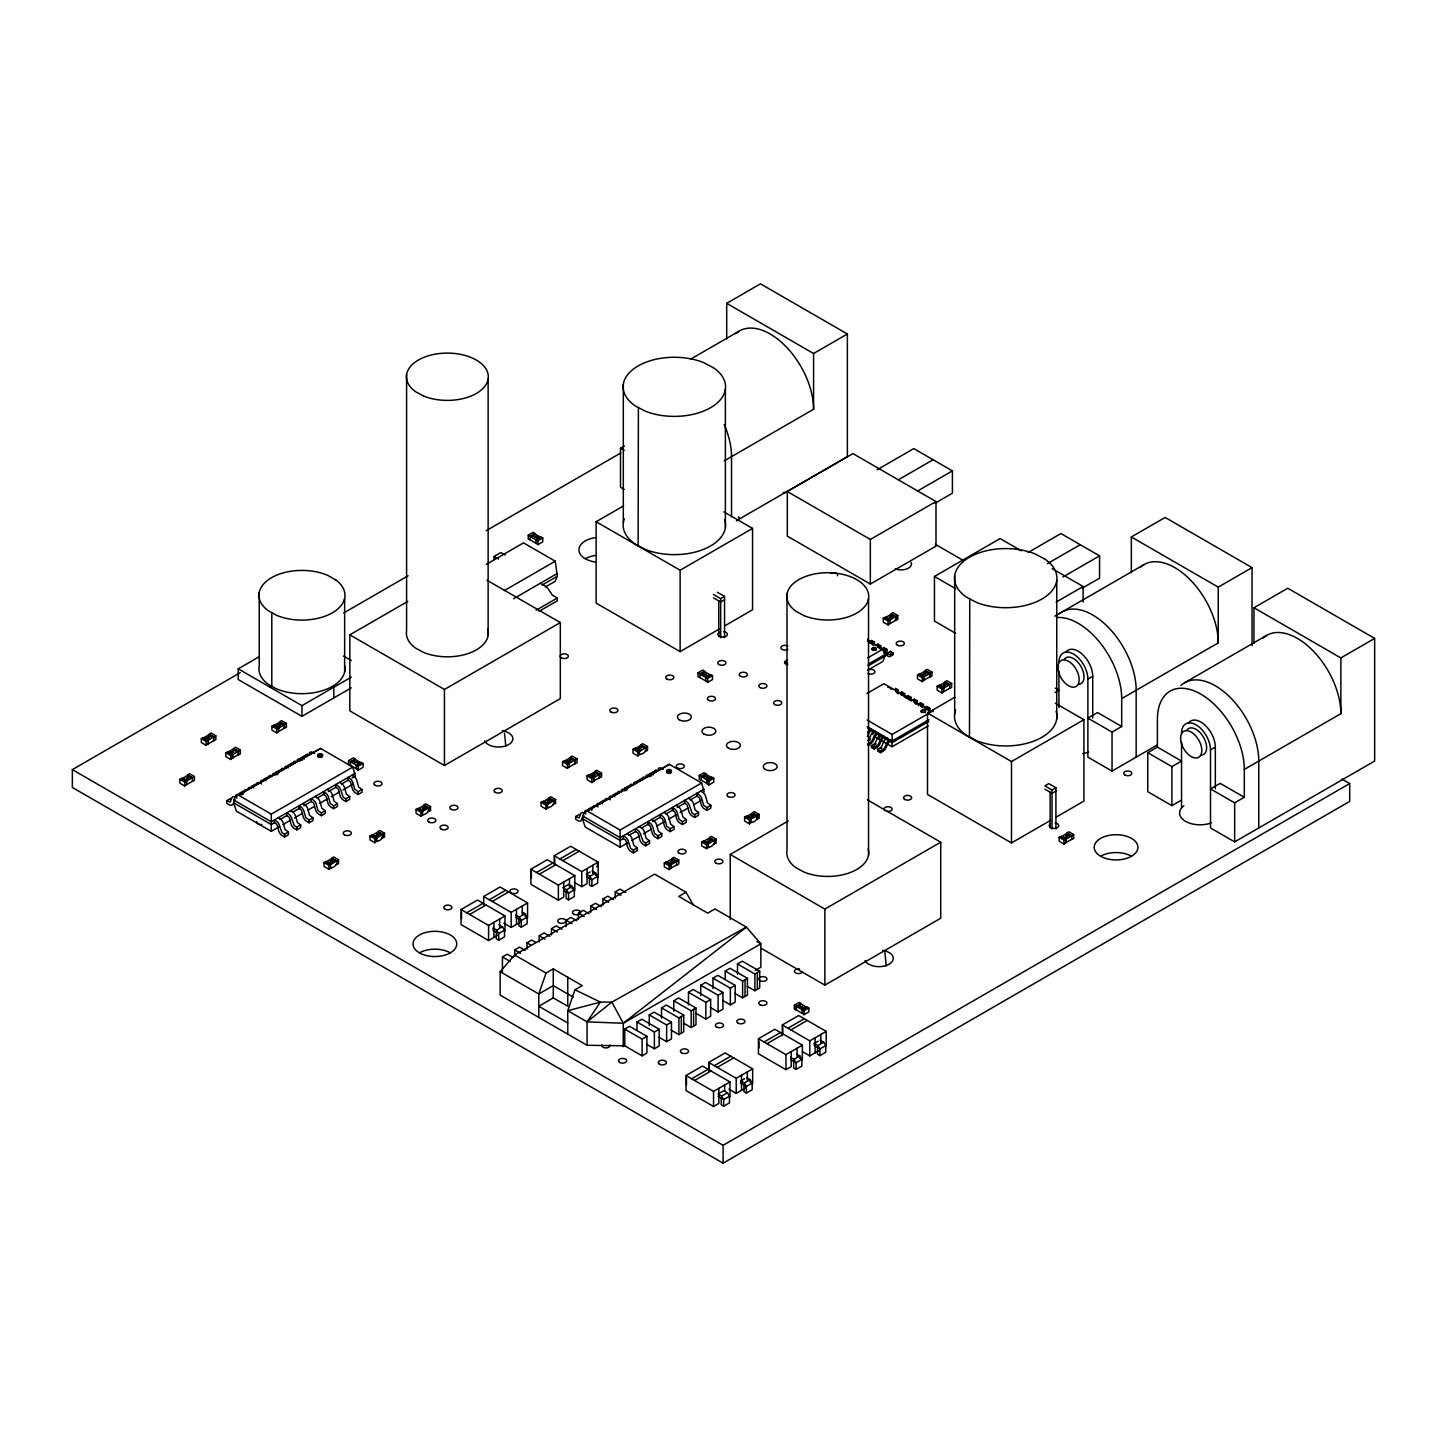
<?xml version="1.0" encoding="UTF-8"?>
<svg xmlns="http://www.w3.org/2000/svg" width="1447" height="1447" viewBox="0 0 1447 1447"><rect width="100%" height="100%" fill="white"/><g stroke="black" fill="none" stroke-linecap="round" stroke-linejoin="round"><path stroke-width="1.5" d="M569.612 759.838C571.945 763.256 569.214 759.277 568.49 760.579M1066.602 837.071C1064.268 834.069 1066.765 837.108 1067.796 836.456M187.495 779.011C185.65 775.827 186.609 779.336 188.58 778.323M232.75 751.029C234.667 754.267 233.654 750.523 231.809 751.626M278.801 724.441C277.842 727.353 281.984 724.332 279.524 725.942M331.164 860.838C334.04 862.032 328.342 861.074 331.092 860.73M377.613 835.697C375.153 832.658 377.323 835.896 378.608 835.136M423.664 809.108C421.493 805.925 423.121 809.47 424.93 808.529M548.702 802.018C549.48 798.961 545.555 802.199 548.142 800.517M549.191 800.01L550.529 799.703L549.155 800.028M593.957 774.055C596.001 777.491 594.753 773.223 592.872 774.724M639.9 747.52C642.142 750.758 640.533 747.086 638.652 748.081M708.777 840.273C711.49 841.648 706.136 840.4 708.668 840.255M752.223 816.85C752.965 813.883 749.13 816.868 751.626 815.457M890.864 617.959L890.773 616.621M567.749 1034.117L567.749 1010.711L574.984 989.802L582.237 985.624L553.26 968.893L546.025 973.071L538.79 993.98L538.79 1017.404M242.77 794.62L244.254 790.605A5.227 3.021 60 0 1 247.22 789.881L247.546 790.044M304.069 759.223L305.57 755.207A5.227 3.021 60 0 1 308.537 754.484L308.844 754.647M591.606 810.501L593.089 806.485A5.227 3.021 60 0 1 596.055 805.78L598.063 806.92M652.904 775.104L654.406 771.088A5.227 3.021 60 0 1 657.372 770.383L657.698 770.546M486.337 564.366L523.525 542.878L555.25 561.201L557.33 576.25L555.25 581.26L545.465 586.921M279.036 826.852L271.294 831.32L236.386 811.17L233.636 802.814L234.939 796.953L320.547 748.461L352.779 767.091L355.383 776.008L352.055 777.925M627.871 842.733L620.13 847.218L585.221 827.069L582.472 818.695L583.774 812.852L669.382 764.36L701.614 782.972L704.219 791.889M867.422 736.433L868.887 733.032A2.55 1.465 -60 0 1 870.389 731.241L871.347 729.017L870.117 729.74A4.594 2.659 -60 0 0 867.838 732.471L867.694 732.761M235.734 795.723L235.861 795.452A5.227 3.021 60 0 1 238.827 794.729L239.135 794.909M247.998 788.651L248.124 788.38A5.227 3.021 60 0 1 251.091 787.656L251.398 787.819M256.408 783.804L256.517 783.532A5.227 3.021 60 0 1 259.483 782.809L261.491 783.948M260.261 781.561L260.388 781.29A5.227 3.021 60 0 1 263.354 780.584L263.661 780.747M268.654 776.713L268.78 776.442A5.227 3.021 60 0 1 271.747 775.737L272.072 775.899M272.524 774.489L272.651 774.217A5.227 3.021 60 0 1 275.617 773.494L277.625 774.633M280.917 769.641L281.044 769.37A5.227 3.021 60 0 1 284.01 768.646L284.335 768.809M284.788 767.398L284.914 767.145A5.227 3.021 60 0 1 287.881 766.422L288.188 766.584M293.18 762.551L293.307 762.28A5.227 3.021 60 0 1 296.273 761.574L296.599 761.737M297.051 760.326L297.16 760.055A5.227 3.021 60 0 1 300.144 759.331L302.134 760.471M309.314 753.254L309.423 752.983A5.227 3.021 60 0 1 312.389 752.259L314.397 753.399M584.57 811.604L584.697 811.333A5.227 3.021 60 0 1 587.663 810.627L587.988 810.79M596.833 804.532L596.96 804.261A5.227 3.021 60 0 1 599.926 803.537L600.234 803.7M605.244 799.685L605.352 799.413A5.227 3.021 60 0 1 608.319 798.69L610.327 799.829M609.097 797.46L609.223 797.188A5.227 3.021 60 0 1 612.19 796.465L612.497 796.628M617.489 792.594L617.616 792.341A5.227 3.021 60 0 1 620.582 791.618L620.908 791.78M621.36 790.369L621.487 790.098A5.227 3.021 60 0 1 624.453 789.393L626.461 790.514M629.752 785.522L629.879 785.251A5.227 3.021 60 0 1 632.845 784.527L633.171 784.708M633.623 783.297L633.75 783.026A5.227 3.021 60 0 1 636.716 782.302L637.024 782.465M642.016 778.45L642.142 778.179A5.227 3.021 60 0 1 645.109 777.455L645.434 777.618M645.887 776.207L645.995 775.936A5.227 3.021 60 0 1 648.98 775.23L650.969 776.37M658.15 769.135L658.258 768.863A5.227 3.021 60 0 1 661.225 768.14L663.232 769.279M867.549 640.243L882.923 649.124L885.546 654.153L882.923 661.388L867.748 670.16M947.568 684.503L945.108 683.726L947.315 684.54M230.182 752.458L232.442 753.182L230.145 752.313M380.254 834.196L377.92 833.544L380.091 834.322M637.331 748.949L639.592 749.673L637.295 748.804M893.523 616.458L892.238 616.024L893.342 616.603M624.742 1045.819L624.742 1029.088L629.554 1026.303L646.936 1036.341L646.936 1053.054L642.106 1055.84L624.742 1045.819L587.066 1045.277L587.066 1021.853L600.378 1002.102L611.882 1002.102L746.363 927.093L760.851 943.824L760.851 967.229L755.298 970.431M702.012 673.814L703.025 674.411M537.597 537.181L538.61 537.778M799.522 1006.75L798.491 1006.081M710.26 841.087L709.265 841.81M587.066 1045.277L500.156 995.102L500.156 971.679L514.644 954.966L654.641 874.133L686.023 892.256L693.258 904.791M572.506 760.2L570.679 759.15M941.653 685.661L943.48 686.71M211.262 737.011L209.489 736.125M184.456 778.866L186.247 779.752M235.789 751.156L234.016 750.288M281.858 724.567L280.067 723.699M328.614 862.086L330.386 862.973M420.625 808.963L422.397 809.85M545.664 801.891L547.436 802.759M596.996 774.181L595.205 773.313M887.825 617.833L889.616 618.701M749.184 816.723L750.957 817.591M927.382 673.289L925.61 672.421M186.772 779.463L185.795 780.15M376.871 836.149L375.913 836.836M890.14 618.412L889.163 619.099M1066.059 837.487L1065.082 838.175M334.384 860.856L332.014 859.988L334.257 860.947M426.395 807.733L424.025 806.865L426.268 807.824M711.978 840.291L709.573 839.495L711.743 840.291M754.954 815.475L752.549 814.697L754.791 815.421M1069.369 835.606L1068.157 835.1L1069.261 835.661M280.591 723.265L279.633 723.952M329.952 863.371L330.838 862.719M421.963 810.248L422.85 809.597M546.984 803.175L547.87 802.506M591.371 775.483L593.632 776.207L591.353 775.339M595.784 772.969L594.771 773.566M641.745 746.453L640.732 747.032M707.547 842.805L708.433 842.136M787.494 660.013L784.654 661.677L784.654 663.341L787.548 665.023L787.548 663.341L784.654 661.677M867.838 740.52L867.929 740.448A3.871 2.243 -60 0 0 869.484 738.404L871.221 734.407A4.594 2.659 -60 0 1 873.5 731.676L874.73 730.97L874.73 732.634M574.984 989.802L600.378 1002.102L567.749 1010.711L587.066 1021.853L611.882 1002.102L623.259 1023.246L623.259 1046.669M587.066 1021.853L623.259 1023.246L746.363 927.093L714.981 908.969L707.746 913.166L678.788 896.435L686.023 892.256M726.701 339.014L726.701 303.345L760.489 283.829L847.381 334.004L847.381 456.637L737.319 520.178M690.581 359.163L739.435 330.965M351.277 687.85L301.953 716.337L238.23 679.547L238.23 668.84L259.103 656.775M624.218 489.448L620.492 487.295L620.492 448.281L624.362 446.056M1341.894 779.047L1349.707 783.551L1349.707 801.385L723.102 1163.171L72.35 787.457L72.35 769.623L240.22 672.692M343.681 612.967L408.108 575.779M486.192 530.687L620.872 452.929M726.701 303.345L813.594 353.52L847.381 334.004M486.934 580.211L560.315 622.572L560.315 698.612L444.446 765.499L349.83 710.875L349.83 634.835L407.765 601.391M528.264 535.173L533.093 532.369L535.01 533.491L530.199 536.276L528.264 535.173L528.264 539.062L530.814 540.111M494.078 559.247L494.078 556.462L500.843 552.555L505.166 555.051M270.083 687.235L271.801 686.24L271.801 612.66M535.77 535.987C537.235 537.524 531.465 537.597 536.747 536.71M530.199 536.276L530.326 539.84M538.157 537.506L536.511 538.465M530.199 539.912L535.987 543.258L535.987 539.622L540.816 536.837L542.752 537.958L542.752 541.847L537.922 544.633L535.643 542.896M535.987 539.622L537.922 540.744L542.752 537.958M208.44 743.577L206.161 745.314L201.332 742.528L201.332 738.621L203.267 737.518L208.097 740.303L208.097 743.939L213.885 740.593L213.885 736.957L209.073 734.172L210.991 733.05L215.82 735.836L215.82 739.743L213.27 740.792M201.332 738.621L206.161 741.407L215.82 735.836M719.268 629.011L680.126 651.62L596.128 603.11L596.128 521.734L623.53 505.907M724.296 460.815L813.594 409.266L813.594 353.52M238.23 668.84L301.953 705.63L351.277 677.142M504.352 590.575L555.25 561.201M187.007 784.256L184.728 786.01L179.916 783.225L179.916 779.318L181.834 778.197L186.663 780.982L186.663 784.618L192.451 781.29L192.451 777.654L187.64 774.85L189.557 773.747L194.386 776.533L194.386 780.439L191.836 781.47M232.967 757.74L230.688 759.476L225.859 756.691L225.859 752.784L227.794 751.662L232.623 754.466L232.623 758.083L232.497 754.755L238.285 751.409L238.411 754.755L238.411 751.12L233.582 748.334L235.517 747.213L240.347 749.998L240.347 753.905L237.941 755.027M279.018 731.151L276.739 732.887L271.927 730.102L271.927 726.195L273.845 725.074L278.674 727.877L278.674 731.495L284.462 728.167L284.462 724.531L279.651 721.746L281.568 720.624L286.397 723.41L286.397 727.316L283.847 728.366M277.553 725.001L278.801 724.278L279.289 725.815M179.916 779.318L184.728 782.103L194.386 776.533M225.859 752.784L230.688 755.569L232.623 754.466M238.411 751.12L240.347 749.998M271.927 726.195L276.739 728.981L278.674 727.877M284.462 724.531L286.397 723.41M284.335 724.82L278.548 728.167L273.989 725.526L279.796 722.18L284.335 724.82L284.462 728.167M232.497 758.011L238.411 754.755M513.576 598.714L557.33 573.464M542.1 585.04L557.33 576.25M638.127 545.971L638.398 407.584M536.095 610.254L557.312 597.991L557.312 600.794L539.225 611.231M232.75 803.989A5.209 3.003 60 0 1 229.277 804.821L226.835 803.392L226.835 800.607L230.688 798.382M242.951 791.31L239.099 793.535L241.486 794.909M255.215 784.22L251.362 786.463L253.93 787.928M267.478 777.148L263.607 779.372L266.013 780.747M275.871 775.086L275.871 772.3L279.741 770.057M292.005 762.985L288.134 765.21L288.134 767.995M304.268 755.913L300.397 758.138L300.397 760.923M226.835 800.607L230.109 802.144L231.99 797.677A5.227 3.021 60 0 1 234.957 796.971L320.547 748.461M349.83 634.835L444.446 689.459L560.315 622.572M787.313 491.51L852.952 453.616L935.992 501.548L935.992 546.152L870.334 584.045L787.313 536.113L787.313 491.51L870.334 539.46L935.992 501.548M348.582 764.541L348.582 760.652L353.412 757.866L355.347 758.97L350.518 761.755L350.518 765.391L356.306 768.737L356.306 765.101L361.135 762.316L363.07 763.437L363.07 767.326L358.241 770.13L355.962 768.375M596.128 521.734L680.126 570.227L752.549 528.426L752.549 609.802L725.146 625.629M350.662 762.044L355.202 759.422L360.99 762.768L356.45 765.391M353.158 761.791L354.804 760.851M239.044 795.524L271.294 814.136L352.779 767.091M348.582 760.652L358.241 766.223L363.07 763.437M877.099 469.787L913.781 448.588L952.415 470.89L952.415 493.192L935.033 503.23M355.383 773.223L271.294 821.769L233.636 800.028M278.294 817.718L280.302 818.893A5.227 3.021 60 0 1 283.268 823.054L285.041 829.511L288.423 831.935L288.423 834.72L284.571 836.963L282.111 835.534A5.209 3.003 60 0 1 278.638 830.705L277.263 825.369A1.809 1.049 60 0 0 276.051 823.687L274.424 822.746L271.294 824.555L233.636 802.814M279.976 819.545L286.687 815.656L288.315 816.596A1.809 1.049 60 0 1 289.527 818.297L290.901 823.632A5.209 3.003 60 0 0 294.374 828.462L296.834 829.873L300.687 827.648L300.687 824.862L297.413 822.601L295.532 815.963A5.227 3.021 60 0 0 292.565 811.821L290.558 810.646M292.439 812.346L299.999 807.969M303.798 805.798L311.358 801.421M317.02 798.147L324.58 793.788M328.36 791.599L335.939 787.24M341.474 784.039L348.202 780.15L348.202 777.365M282.907 824.609L290.666 820.142M294.537 817.917L302.278 813.431M308.084 810.085L313.909 806.721M319.715 803.374L327.456 798.907M331.327 796.664L339.086 792.196M342.957 789.953L352.634 784.364M274.424 822.746L274.424 819.961L276.431 821.136A5.227 3.021 60 0 1 279.398 825.278L281.984 832.676L284.571 834.177L288.423 831.935M286.687 815.656L286.687 812.87L288.695 814.046A5.227 3.021 60 0 1 291.661 818.188L294.247 825.586L296.834 827.087L300.687 824.862M309.097 820.015L312.95 817.79L312.95 820.576L309.097 822.8L306.637 821.39A5.209 3.003 60 0 1 303.165 816.542L301.79 811.206A1.809 1.049 60 0 0 300.578 809.524L298.95 808.584L298.95 805.798L300.958 806.974A5.227 3.021 60 0 1 303.924 811.116L305.715 817.591L309.097 820.015L309.097 822.8M321.361 812.925L325.213 810.7L325.213 813.485L321.361 815.71L318.901 814.299A5.209 3.003 60 0 1 315.428 809.47L314.053 804.134A1.809 1.049 60 0 0 312.841 802.434L311.214 801.511L311.214 798.726L313.221 799.902A5.227 3.021 60 0 1 316.188 804.044L317.978 810.519L321.361 812.925L321.361 815.71M333.624 805.852L337.477 803.628L337.477 806.413L333.624 808.638L331.164 807.227A5.209 3.003 60 0 1 327.691 802.38L326.317 797.062A1.809 1.049 60 0 0 325.105 795.362L323.477 794.421L323.477 791.636L325.485 792.811A5.227 3.021 60 0 1 328.451 796.953L330.242 803.429L333.624 805.852L333.624 808.638M335.74 784.563L337.748 785.739A5.227 3.021 60 0 1 340.714 789.881L343.174 797.17L345.869 798.78L349.74 796.537L349.74 799.323L345.869 801.566L343.427 800.137A5.209 3.003 60 0 1 339.955 795.307L338.58 789.972A1.809 1.049 60 0 0 337.368 788.289L335.74 787.349L335.939 784.455M358.132 791.69L362.003 789.465L362.003 792.251L358.132 794.475L355.691 793.065A5.209 3.003 60 0 1 352.218 788.235L350.843 782.899A1.809 1.049 60 0 0 349.631 781.199L348.004 780.259L348.004 777.473L350.011 778.649A5.227 3.021 60 0 1 352.978 782.809L354.75 789.266L358.132 791.69L358.132 794.475M898.334 479.807L933.098 459.748M713.552 594.536L720.678 598.66L724.549 596.417L724.549 637.675M724.549 599.763L720.678 602.006L713.552 597.882M917.651 490.967L952.415 470.89M331.291 867.838L328.885 869.231L324.056 866.446L324.056 862.539L325.991 861.435L330.82 864.221C327.89 871.926 339.52 864.854 336.608 860.875L331.779 858.089L333.714 856.968L338.544 859.753L338.544 863.66L335.975 864.691M377.106 840.96L374.845 842.697L370.016 839.911L370.016 836.004L371.951 834.901L376.781 837.686C373.832 845.392 385.481 838.319 382.569 834.34L377.739 831.555L379.675 830.433L384.504 833.219L384.504 837.126L381.936 838.175M423.32 814.715L420.896 816.108L416.067 813.323L416.067 809.416L418.002 808.312L422.831 811.098C419.901 818.803 431.532 811.731 428.619 807.752L423.79 804.966L425.725 803.845L430.555 806.63L430.555 810.537L427.986 811.568M331.67 862.376L332.919 861.652M324.056 862.539L328.885 865.324L330.82 864.221M336.608 860.875L338.544 859.753M370.016 836.004L374.845 838.79L376.781 837.686M382.569 834.34L384.504 833.219M416.067 809.416L420.896 812.201L422.831 811.098M428.619 807.752L430.555 806.63M382.424 834.63L377.866 831.989L372.078 835.335L376.636 837.958L382.424 834.63L382.424 837.885M428.475 808.023L422.687 811.369L418.129 808.746L423.935 805.4L428.475 808.023L428.475 811.297M697.997 672.855L702.826 670.07L704.761 671.173L699.932 673.958L697.997 672.855L697.997 676.744L700.547 677.793M702.573 673.995L704.526 673.018L702.699 674.067M704.978 675.387C704.02 674.374 708.94 673.669 703.984 674.808M699.932 673.958L699.932 677.594L705.72 680.94L705.72 677.305L710.549 674.519L712.485 675.64L712.485 679.547L707.655 682.333L705.376 680.578M569.648 766.603L567.369 768.339L562.539 765.553L562.539 761.647L564.475 760.525L569.286 763.329L569.286 766.964L575.092 763.618L575.092 759.982L570.263 757.197L572.198 756.076L577.009 758.861L577.009 762.768L574.477 763.817M705.72 677.305L707.655 678.426L712.485 675.64M562.539 761.647L567.369 764.432L577.009 758.861M548.341 807.643L545.935 809.036L541.106 806.25L541.106 802.343L543.041 801.222L547.852 804.007C544.922 811.713 556.57 804.641 553.658 800.661L548.829 797.876L550.764 796.772L555.594 799.558L555.594 803.447L553.025 804.496M594.174 780.765L591.895 782.501L587.066 779.716L587.066 775.809L588.983 774.688L593.813 777.473L593.813 781.109L593.686 777.763L599.474 774.416L599.474 777.69L593.686 781.036M640.117 754.231L637.838 755.967L633.008 753.182L633.008 749.275L634.944 748.153L639.773 750.939C636.662 758.535 648.437 751.735 645.561 747.593L640.75 744.807L642.667 743.704L647.496 746.489L647.496 750.396L645.091 751.518M955.689 633.334L934.455 621.07L934.455 576.467L1000.094 538.573L1021.347 550.837M541.106 802.343L545.935 805.129L547.852 804.007M553.658 800.661L555.594 799.558M587.066 775.809L591.895 778.595L593.813 777.473M601.536 773.024L596.707 770.238L594.789 771.341L599.619 774.127L601.536 773.024L601.536 776.93L598.986 777.961M633.008 749.275L637.838 752.06L639.773 750.939M645.561 747.593L647.496 746.489M890.375 623.223L888.096 624.959L883.285 622.174L883.285 618.285L885.202 617.164L890.032 619.949L890.032 623.585L895.82 620.238L895.82 616.603L891.008 613.817L892.926 612.696L897.755 615.481L897.755 619.388L895.205 620.437M883.285 618.285L888.096 621.07L897.755 615.481M868.797 642.088L871.546 640.496L874.44 642.161L874.44 643.843M1028.093 552.501L1060.922 533.545L1099.557 555.847L1099.557 578.149L1082.175 588.169M871.691 643.752L874.44 642.161M583.919 815.728A1.809 1.049 60 0 0 582.978 816.126L581.585 819.87A5.209 3.003 60 0 1 578.113 820.702L575.671 819.291L575.671 816.506L579.524 814.263M587.934 809.416L591.787 807.191M604.05 800.119L600.198 802.343L602.585 803.718M616.313 793.028L612.461 795.253L614.848 796.646M624.706 790.966L624.706 788.181L628.577 785.956M636.969 781.109L640.84 778.866M653.103 771.794L649.233 774.018L649.233 776.804M575.671 816.506L579.053 817.989L580.826 813.576A5.227 3.021 60 0 1 583.792 812.852L669.382 764.36M875.073 645.706L877.823 644.114L880.717 645.778L880.717 647.46M877.967 647.37L880.717 645.778M881.35 649.323L884.099 647.731L886.993 649.414L886.993 651.078M867.748 657.897L882.923 649.124M886.993 649.414L884.244 651.005A3.871 2.243 -60 0 1 883.448 651.132M883.611 653.031L884.841 652.326A4.594 2.659 -60 0 1 887.138 652.434L888.874 654.406A3.871 2.243 -60 0 0 890.411 654.659L893.269 653.031L893.269 654.713L890.375 656.377A5.915 3.419 -60 0 1 887.554 655.907L886.089 654.207A2.55 1.465 -60 0 0 884.877 654.008M868.164 664.173L885.546 654.153M893.269 653.031L890.375 651.367L887.517 652.977A3.871 2.243 -60 0 1 885.98 652.724L884.226 650.752A4.594 2.659 -60 0 0 882.724 650.39M868.164 665.855L885.546 655.817M1047.411 563.643L1080.24 544.705M497.75 935.178L488.58 940.478L461.068 924.579L461.068 909.53L477.474 900.052L504.985 915.951L504.985 931M483.66 905.098L483.66 896.489L500.065 887.011L527.576 902.892L527.576 917.959M563.697 882.055L563.697 897.104L558.379 900.161L530.868 884.28L530.868 869.231L547.273 859.753L574.803 875.634L574.803 890.701M554.237 864.347L554.237 855.738L570.643 846.26L598.172 862.159L598.172 877.208M701.813 780.421L699.245 779.372L699.245 775.465L704.074 772.68L706.009 773.801L701.18 776.587L701.18 780.222L707.113 783.478L707.113 780.222L711.671 777.6L705.883 774.254L701.325 776.876M466.694 912.786L483.099 903.308M489.285 899.745L505.69 890.267M536.493 872.487L552.917 863.009M559.862 858.993L576.268 849.516M703.839 776.623L705.792 775.646L703.966 776.695M469.624 914.468L486.029 904.99M492.215 901.427L508.62 891.949M539.424 874.169L555.829 864.691M562.793 860.676L579.198 851.198M587.88 811.405L620.13 830.017L701.614 782.972M699.245 775.465L708.903 781.054L713.733 778.269L713.733 782.158L708.903 784.943L706.642 783.207M1131.337 572.632L1131.337 536.964L1165.142 517.447L1252.035 567.622L1252.035 645.669M1062.858 577.027L1099.557 555.847M707.113 783.478L706.968 779.933L711.797 777.148L713.733 778.269M866.825 693.565L883.9 683.689L931.977 711.454L892.112 734.461L867.115 720.027M704.219 789.103L620.13 837.65L582.472 815.909M627.13 833.617L629.138 834.792A5.227 3.021 60 0 1 632.104 838.934L633.876 845.41L637.259 847.833L637.259 850.619L633.406 852.844L630.946 851.433A5.209 3.003 60 0 1 627.473 846.585L626.099 841.25A1.809 1.049 60 0 0 624.887 839.567L623.259 838.627L620.13 840.436L582.472 818.695M628.812 835.425L635.522 831.555L637.15 832.495A1.809 1.049 60 0 1 638.362 834.177L639.737 839.513A5.209 3.003 60 0 0 643.21 844.343L645.669 845.772L649.522 843.529L649.522 840.743L646.14 838.319L644.367 831.862A5.227 3.021 60 0 0 641.401 827.702L639.393 826.526M641.274 828.227L648.853 823.868M652.633 821.679L660.194 817.32M665.855 814.046L673.416 809.669M677.214 807.48L684.775 803.121M690.309 799.92L697.038 796.049L697.038 793.245M924.561 679.855L922.282 681.609L917.452 678.824L917.452 674.917L919.388 673.796L924.217 676.581L924.217 680.217L924.072 676.87L929.878 673.524L929.878 676.798L924.072 680.144M631.742 840.508L639.502 836.04M643.372 833.798L651.114 829.33M656.92 825.966L664.679 821.498M668.55 819.255L676.292 814.788M680.162 812.545L687.922 808.077M693.728 804.731L701.469 800.245M461.068 909.53L488.58 925.429L504.985 915.951M483.66 896.489L511.171 912.37L527.576 902.892M530.868 869.231L558.379 885.112L574.803 875.634M554.237 855.738L581.748 871.637L598.172 862.159M917.452 674.917L922.282 677.702L924.217 676.581M931.94 672.132L927.111 669.346L925.176 670.449L930.005 673.235L931.94 672.132L931.94 676.02L929.517 677.16M1056.093 602.115L1083.134 586.505L1083.134 602.115M562.883 887.716L568.671 884.37M586.252 874.223L590.105 871.998M904.664 695.284L904.664 693.619L901.77 691.937L898.913 693.565A3.871 2.243 -60 0 1 897.9 693.601M623.259 838.627L623.259 835.841L625.267 837.017A5.227 3.021 60 0 1 628.233 841.159L630.693 848.448L633.406 850.058L637.259 847.833M635.522 831.555L635.522 828.769L637.53 829.945A5.227 3.021 60 0 1 640.496 834.087L643.083 841.467L645.669 842.986L649.522 840.743M657.933 835.896L661.785 833.671L661.785 836.456L657.933 838.681L655.473 837.27A5.209 3.003 60 0 1 652 832.423L650.625 827.105A1.809 1.049 60 0 0 649.414 825.405L647.786 824.464L647.786 821.679L649.793 822.855A5.227 3.021 60 0 1 652.76 826.997L654.55 833.472L657.933 835.896L657.933 838.681M670.196 828.824L674.049 826.581L674.049 829.384L670.196 831.609L667.736 830.198A5.209 3.003 60 0 1 664.263 825.351L662.889 820.015A1.809 1.049 60 0 0 661.677 818.333L660.049 817.392L660.049 814.607L662.057 815.782A5.227 3.021 60 0 1 665.023 819.924L666.814 826.4L670.196 828.824L670.196 831.609M682.459 821.733L686.312 819.508L686.312 822.294L682.459 824.519L680 823.108A5.209 3.003 60 0 1 676.527 818.279L675.152 812.943A1.809 1.049 60 0 0 673.94 811.242L672.312 810.32L672.312 807.516L674.32 808.692A5.227 3.021 60 0 1 677.286 812.852L679.077 819.309L682.459 821.733L682.459 824.519M684.576 800.444L686.583 801.62A5.227 3.021 60 0 1 689.55 805.762L692.136 813.16L694.705 814.661L698.575 812.436L698.575 815.222L694.705 817.446L692.263 816.036A5.209 3.003 60 0 1 688.79 811.188L687.415 805.852A1.809 1.049 60 0 0 686.204 804.17L684.576 803.23L684.775 800.336M706.968 807.589L710.839 805.346L710.839 808.131L706.968 810.374L704.526 808.945A5.209 3.003 60 0 1 701.053 804.116L699.679 798.78A1.809 1.049 60 0 0 698.467 797.098L696.839 796.157L696.839 793.372L698.847 794.548A5.227 3.021 60 0 1 701.813 798.69L703.586 805.165L706.968 807.589L706.968 810.374M901.915 695.211L904.664 693.619M504.515 930.168L498.709 933.496L493.083 930.24L493.083 928.015L496.683 930.095L502.489 926.767L504.515 930.168L504.515 936.842L498.709 940.188L496.303 938.796L496.303 932.103M515.675 914.974L519.292 917.054L525.08 913.708L527.106 917.109L527.106 923.801L521.318 927.147L518.894 925.754L518.894 919.062M563.697 888.187L566.5 889.796L572.288 886.45L574.314 889.851L574.314 896.543L568.526 899.889L566.103 898.497L566.103 891.804M587.066 874.693L589.87 876.321L595.658 872.975L597.683 876.376L597.683 883.05L591.895 886.396L589.472 885.003L589.472 878.311M910.941 698.901L910.941 697.237L908.047 695.573L905.189 697.183M503.827 923.186L511.171 927.437L520.341 922.137M574.405 882.435L581.748 886.685L587.066 883.611L587.066 868.562M910.941 697.237L908.083 698.865M1054.754 616.151L1144.071 564.583M917.217 702.537L917.217 700.854L914.323 699.19L911.465 700.818A3.871 2.243 -60 0 1 910.941 700.909M944.24 691.232L941.979 692.968L937.15 690.183L937.15 686.276L939.085 685.173L943.914 687.958L943.914 691.594L949.702 688.247L949.702 684.612L944.873 681.826L946.808 680.705L951.638 683.49L951.638 687.397L949.214 688.519M867.458 727.913L868.453 727.335M917.217 700.854L914.359 702.482M937.15 686.276L941.979 689.079L951.638 683.49M917.832 704.4L920.599 702.808L923.493 704.49L923.493 706.154M920.726 706.082L923.493 704.49M924.108 708.035L926.876 706.443L929.77 708.108L929.77 709.772M927.002 709.699L929.77 708.108M671.39 867.82L669.129 869.575L664.3 866.771L664.3 862.882L666.235 861.761L671.064 864.546L671.064 868.182L670.92 864.836L676.708 861.49L672.168 858.867L666.362 862.213L670.92 864.836M502.435 971.624L502.435 956.992L507.264 954.206L513.052 957.552M514.698 956.196L514.698 949.919L519.527 947.134L525.315 950.48M526.961 949.105L526.961 942.847L531.791 940.062L535.643 942.286M539.225 942.033L539.225 935.757L544.054 932.971L549.842 936.318M551.488 934.961L551.488 928.685L556.317 925.899L562.105 929.245M566.157 926.478L566.157 920.202L570.986 917.416L576.774 920.762M578.42 919.406L578.42 913.129L583.25 910.344L589.038 913.69M590.683 912.315L590.683 906.057L595.513 903.272L601.301 906.6M602.947 905.243L602.947 898.967L607.776 896.181L613.564 899.528M615.21 898.171L615.21 891.895L620.04 889.109L625.827 892.455M708.903 847.273L706.498 848.666L701.668 845.88L701.668 841.973L703.604 840.852L708.433 843.637C705.485 851.361 717.133 844.288 714.221 840.309L709.392 837.506L711.327 836.402L716.156 839.188L716.156 843.095L713.588 844.126M751.735 822.113L749.456 823.849L744.626 821.064L744.626 817.175L746.562 816.054L751.391 818.839C748.28 826.418 760.037 819.635 757.179 815.493L752.35 812.708L754.285 811.586L759.114 814.39L759.114 818.279L756.546 819.328M1050.631 820.322L1011.489 842.914L927.491 794.421L927.491 713.045L954.893 697.219M871.347 745.73L874.241 747.412L877.099 745.73A3.871 2.243 -60 0 0 878.655 743.686L880.391 739.706A4.594 2.659 -60 0 1 882.67 736.975L883.9 736.252L882.941 738.495A2.55 1.465 -60 0 0 881.44 740.285L879.975 743.686A5.915 3.419 -60 0 1 877.153 747.412L874.241 749.076L871.347 747.412L871.347 745.73L874.205 744.065A3.871 2.243 -60 0 0 875.761 742.022L877.497 738.042A4.594 2.659 -60 0 1 879.776 735.311L881.006 734.588L881.006 736.252M672.891 861.996L670.395 861.743L671.299 861.164M664.3 862.882L669.129 865.668L671.064 864.546M676.852 861.2L678.788 860.097L678.788 863.986L676.364 865.378L676.852 861.2L672.023 858.415L673.958 857.311L678.788 860.097M701.668 841.973L706.498 844.759L708.433 843.637M714.221 840.309L716.156 839.188M744.626 817.175L749.456 819.961L751.391 818.839M757.179 815.493L759.114 814.39M708.288 843.927L714.076 840.58L709.518 837.958L703.73 841.304L708.288 843.927L708.288 847.2M757.034 815.782L751.246 819.129L746.688 816.506L752.494 813.16L757.034 815.782L757.034 819.038M670.92 868.091L676.852 864.836M877.624 749.365L880.518 751.029L883.375 749.365A3.871 2.243 -60 0 0 884.931 747.321L886.667 743.342A4.594 2.659 -60 0 1 888.946 740.611L890.176 739.887L889.218 742.112A2.55 1.465 -60 0 0 887.716 743.903L886.233 747.303A5.915 3.419 -60 0 1 883.43 751.029L880.518 752.693L877.624 751.029L877.624 749.365L880.481 747.683A3.871 2.243 -60 0 0 882.037 745.639L883.773 741.66A4.594 2.659 -60 0 1 886.052 738.929L887.282 738.205L887.282 739.887M928.793 719.81L892.112 740.991L867.278 726.647M928.793 721.492L892.112 742.673L870.66 730.283M874.802 736.74L892.112 746.724L928.178 725.906M730.247 919.315L730.247 854.453L788.181 821.01M1131.337 536.964L1218.247 587.138L1252.035 567.622M969.49 737.283L969.761 598.895M1055.062 692.48L1058.933 690.255L1055.225 688.121M1157.419 744.879L1112.038 771.088L1087.891 757.143L1087.891 679.113L1092.72 676.328A20.475 11.829 60 0 0 1081.994 653.972A20.475 11.829 60 0 0 1065.697 652.362M567.749 977.268L567.749 1006.244L553.26 997.887L538.79 1006.244L567.749 1022.975M1253.97 643.427L1253.97 607.758L1287.758 588.242L1374.65 638.416L1374.65 761.05L1234.653 841.883L1210.506 827.937L1210.506 749.908A20.475 11.829 60 0 0 1196.036 724.82A20.475 11.829 60 0 0 1181.548 733.177M927.491 713.045L1011.489 761.538L1083.912 719.72L1083.912 801.113L1056.509 816.94M1121.696 726.484L1097.549 712.557L1087.891 718.128L1112.038 732.073L1121.696 726.484L1121.696 698.612L1218.247 642.884L1218.247 587.138M1184.623 682.749L1266.686 635.378M623.259 1023.246L760.851 943.824L756.98 941.581M730.247 854.453L824.862 909.096L940.731 842.19L940.731 918.23L824.862 985.118L761.14 948.328M636.987 1030.373L636.987 1022.016L641.817 1019.231L659.199 1029.251L659.199 1045.982L654.37 1048.768L646.646 1044.318M649.251 1025.38L649.251 1014.926L654.08 1012.14L671.462 1022.179L671.462 1038.91L666.633 1041.695L658.91 1037.228M661.514 1018.308L661.514 1007.854L666.343 1005.068L683.726 1015.107L683.726 1031.82L678.896 1034.605L671.173 1030.155M673.777 1011.218L673.777 1000.781L678.607 997.978L695.989 1008.016L695.989 1024.747L691.16 1027.533L683.436 1023.065M688.465 1004.851L688.465 992.298L693.276 989.513L710.658 999.551L710.658 1016.264L705.829 1019.05L696.188 1013.479M700.728 995.681L700.728 985.226L705.539 982.441L722.921 992.461L722.921 1009.192L718.092 1011.978L710.368 1007.51M712.973 988.59L712.973 978.136L717.802 975.35L735.185 985.389L735.185 1002.12L730.355 1004.905L722.632 1000.438M725.236 979.42L725.236 971.064L730.066 968.278L747.448 978.317L747.448 995.03L742.618 997.815L734.895 993.366M737.5 974.428L737.5 963.991L742.329 961.188L759.711 971.226L759.711 987.957L754.882 990.743L747.158 986.275M1055.912 787.729L1048.786 783.623L1044.915 785.848L1052.041 789.972L1055.912 787.729L1055.912 828.986M1055.912 791.075L1052.041 793.318L1044.915 789.194M624.742 1029.088L642.106 1039.127L646.936 1036.341M636.987 1022.016L654.37 1032.037L659.199 1029.251M649.251 1014.926L666.633 1024.964L671.462 1022.179M661.514 1007.854L678.896 1017.892L683.726 1015.107M673.777 1000.781L691.16 1010.802L695.989 1008.016M688.465 992.298L705.829 1002.337L710.658 999.551M700.728 985.226L718.092 995.247L722.921 992.461M712.973 978.136L730.355 988.174L735.185 985.389M725.236 971.064L742.618 981.102L747.448 978.317M737.5 963.991L754.882 974.012L759.711 971.226M1147.76 752.693L1157.419 747.122L1181.548 761.05L1171.889 766.621L1147.76 752.693L1147.76 791.708L1171.889 805.653L1181.548 800.064M1253.97 607.758L1340.863 657.933L1374.65 638.416M1066.294 842.299L1064.015 844.035L1059.186 841.25L1059.186 837.343L1061.121 836.239L1065.951 839.025L1065.951 842.66L1065.806 839.296L1071.594 835.95L1067.054 833.327L1061.266 836.673L1065.806 839.296M1210.506 749.908L1215.335 747.122A20.475 11.829 60 0 0 1204.609 724.766A20.475 11.829 60 0 0 1188.313 723.156M1059.186 837.343L1064.015 840.128L1065.951 839.025M1073.674 834.557L1068.845 831.772L1066.909 832.893L1071.739 835.679L1073.674 834.557L1073.674 838.464L1071.124 839.495M1065.806 842.57L1071.739 839.314L1071.739 835.679M796.917 1010.133L794.349 1009.084L794.349 1005.195L799.178 1002.409L801.113 1003.513L796.284 1006.298L796.284 1009.934L802.072 1013.28L802.072 1009.644L806.901 1006.859L808.837 1007.98L808.837 1011.887L804.007 1014.673L801.747 1012.918M798.943 1006.334L800.589 1005.394M796.284 1009.934L796.429 1006.587L800.969 1003.965L806.775 1007.311L802.217 1009.934M718.852 1088.361L718.852 1103.41L713.534 1106.467L686.023 1090.586L686.023 1075.537L702.446 1066.059L729.957 1081.94L729.957 1096.989M708.704 1071.033L708.704 1062.442L725.128 1052.964L752.639 1068.845L752.639 1083.893M794.349 1005.195L804.007 1010.766L808.837 1007.98M791.256 1051.571L791.256 1066.62L785.956 1069.677L758.445 1053.796L758.445 1038.747L774.85 1029.269L802.362 1045.15L802.362 1060.199M782.284 1035.726L782.284 1024.982L798.69 1015.505L826.219 1031.385L826.219 1046.434M691.648 1078.793L708.071 1069.315M714.348 1065.679L730.753 1056.22M694.578 1080.475L710.983 1070.997M717.26 1067.38L733.683 1057.902M764.07 1042.003L780.476 1032.525M787.91 1028.22L804.333 1018.76M766.982 1043.685L783.406 1034.207M790.84 1029.92L807.245 1020.442M1244.311 797.279L1220.165 783.352L1210.506 788.922L1234.653 802.85L1244.311 797.279L1244.311 769.406L1340.863 713.678L1340.863 657.933M686.023 1075.537L713.534 1091.418L729.957 1081.94M708.704 1062.442L736.234 1078.322L752.639 1068.845M758.445 1038.747L785.956 1054.628L802.362 1045.15M782.284 1024.982L809.795 1040.863L826.219 1031.385M746.525 1077.581L750.143 1079.661L752.169 1083.061L746.363 1086.408L740.737 1083.152L740.737 1080.927L744.59 1078.684M727.443 1092.756L723.826 1090.676L718.038 1094.022L721.655 1096.102L727.443 1092.756L729.469 1096.157L729.469 1102.849L723.681 1106.195L721.257 1104.803L721.257 1098.11M740.737 1080.927L744.337 1083.007L750.143 1079.661M820.087 1040.122L823.705 1042.202L825.731 1045.602L819.943 1048.948L814.299 1045.693L814.299 1043.468L818.17 1041.225M729.469 1096.157L723.681 1099.503L718.038 1096.247M790.46 1057.232L794.059 1059.313L799.865 1055.966L801.891 1059.367L801.891 1066.059L796.085 1069.405L793.68 1068.013L793.68 1061.32M814.299 1043.468L817.917 1045.548L823.705 1042.202M728.89 1089.139L736.234 1093.371L745.404 1088.072M802.47 1051.68L809.795 1055.912L818.966 1050.612M743.957 1085.015L743.957 1091.707L746.363 1093.1L752.169 1089.754L752.169 1083.061L749.745 1081.669M817.519 1047.556L817.519 1054.248L819.943 1055.641L825.731 1052.295L825.731 1045.602M72.35 769.623L723.102 1145.319L1349.707 783.551M233.492 750.577L234.541 749.853M570.154 759.44L571.221 758.716M751.409 817.338L750.523 817.989M801.385 1007.691C800.227 1006.624 805.509 1006.099 800.336 1007.148M891.949 617.29C892.419 617.435 887.445 616.729 890.574 616.657M924.94 674.555C927.617 674.682 922.046 673.09 924.832 674.537M944.149 684.576C941.852 684.503 948.02 686.855 944.33 684.485M208.784 738.368C211.316 738.296 204.425 735.998 208.712 738.259M751.662 815.348L752.241 817.012L753.308 816.18M671.607 861.254L671.914 862.719L672.982 861.887M548.214 800.643L548.702 802.181L549.77 801.349M583.792 812.852L585.8 813.992M234.957 796.971L236.964 798.111M498.546 559.03L494.078 556.462M1052.24 568.671L1083.134 586.505M935.413 544.361L962.78 560.17M934.455 576.467L955.689 588.73M620.492 448.281L624.218 450.415M723.916 511.894L752.549 528.426M1055.279 703.188L1083.912 719.72M895.675 620.148L895.675 616.892L891.135 614.27L885.347 617.616L889.887 620.238M929.878 673.524L925.32 670.902L919.532 674.248L924.072 676.87M949.558 684.901L945.018 682.279L939.212 685.607L943.77 688.247M929.878 676.798L930.005 673.235M717.423 592.311L724.549 596.417M1065.517 837.777L1063.292 837.162L1065.39 837.849M540.4 583.231L544.94 585.854A9.984 5.77 60 0 1 548.684 589.562L552.012 594.59A2.225 1.284 60 0 0 552.844 595.422L557.312 597.991M867.35 799.829L940.731 842.19M700.692 791.129L702.699 792.305A5.227 3.021 60 0 1 705.666 796.465L707.456 802.922L710.839 805.346M688.446 798.219L690.436 799.395A5.227 3.021 60 0 1 693.402 803.537L695.193 810.013L698.575 812.436M676.183 805.292L678.173 806.467A5.227 3.021 60 0 1 681.157 810.609L682.93 817.085L686.312 819.508M624.706 788.181L627.112 789.556M599.474 774.416L594.934 771.794L589.128 775.14L593.686 777.763M663.92 812.382L665.909 813.558A5.227 3.021 60 0 1 668.894 817.7L670.666 824.175L674.049 826.581M575.092 763.618L574.947 760.272L570.407 757.649L564.619 760.977L569.159 763.618M599.474 777.69L599.619 774.127M651.656 819.454L653.664 820.63A5.227 3.021 60 0 1 656.631 824.772L658.403 831.247L661.785 833.671M343.518 656.052L351.277 660.519M670.63 863.298L668.405 862.701L670.504 863.371M592.04 870.877L595.658 872.975M595.26 874.965L597.683 876.376L591.895 879.704L587.066 876.918M615.21 891.895L620.998 895.241M602.947 898.967L608.735 902.313M569.485 884.841L572.288 886.45M571.909 888.458L574.314 889.851L568.526 893.197L563.697 890.411M590.683 906.057L596.471 909.403M351.856 775.248L353.864 776.424A5.227 3.021 60 0 1 356.83 780.566L358.621 787.041L362.003 789.465M578.42 913.129L584.208 916.476M339.593 782.321L341.601 783.496A5.227 3.021 60 0 1 344.567 787.656L346.358 794.114L349.74 796.537M566.157 920.202L571.945 923.548M797.062 1054.357L799.865 1055.966M799.468 1057.974L801.891 1059.367L796.085 1062.713L790.46 1059.457M327.348 789.411L329.337 790.587A5.227 3.021 60 0 1 332.304 794.729L334.094 801.204L337.477 803.628M551.488 928.685L557.276 932.031M522.277 912.098L525.08 913.708M524.682 915.716L527.106 917.109L521.318 920.455L515.675 917.199M275.871 772.3L278.276 773.675M213.758 737.247L209.218 734.624L203.412 737.97L207.97 740.593M238.285 751.409L233.727 748.786L227.939 752.114L232.497 754.755M315.084 796.483L317.074 797.659A5.227 3.021 60 0 1 320.058 801.801L321.831 808.276L325.213 810.7M376.347 836.438L374.122 835.823L376.22 836.511M539.225 935.757L545.013 939.103M302.821 803.573L304.829 804.749A5.227 3.021 60 0 1 307.795 808.891L309.568 815.366L312.95 817.79M498.871 924.669L502.489 926.767M526.961 942.847L530.814 945.072M514.698 949.919L520.486 953.266M514.644 954.966L546.025 973.071M573.175 997.128L553.26 985.624L538.79 993.98L500.156 971.679M192.306 777.925L187.766 775.303L181.978 778.649L186.518 781.271M502.435 956.992L510.158 961.459M880.988 648.943L880.861 648.799A4.594 2.659 -60 0 0 879.089 648.509M878.094 647.279L877.949 647.135A4.594 2.659 -60 0 0 877.587 646.899M930.041 711.273L929.896 711.128A4.594 2.659 -60 0 0 928.142 710.821M927.147 709.591L927.002 709.446A4.594 2.659 -60 0 0 925.248 709.157M908.173 698.575L909.783 700.42M902.042 695.103L901.897 694.958A4.594 2.659 -60 0 0 900.649 694.578M898.659 693.149L898.515 693.004A4.594 2.659 -60 0 0 897.954 692.697M892.383 689.532L892.256 689.387A4.594 2.659 -60 0 0 890.737 689.025M889.344 687.705L889.489 687.85A4.594 2.659 -60 0 0 887.843 687.361M871.817 643.644L873.301 645.362M869.918 643.409L868.309 641.564A4.594 2.659 -60 0 0 867.513 641.184M920.871 705.973L922.336 707.673M918.972 705.72L917.344 703.875A4.594 2.659 -60 0 0 915.336 703.676M916.06 704.056L914.594 702.338A4.594 2.659 -60 0 0 913.889 701.885M906.419 698.485L904.791 696.64A4.594 2.659 -60 0 0 903.543 696.242M895.765 691.485L897.249 693.185M817.917 1045.548L819.943 1048.948L819.943 1055.641M794.059 1059.313L796.085 1062.713L796.085 1069.405M744.337 1083.007L746.363 1086.408L746.363 1093.1M721.655 1096.102L723.681 1099.503L723.681 1106.195M589.87 876.321L591.895 879.704L591.895 886.396M566.5 889.796L568.526 893.197L568.526 899.889M519.292 917.054L521.318 920.455L521.318 927.147M496.683 930.095L498.709 933.496L498.709 940.188M884.732 950.552L886.233 965.873M504.533 733.123L505.817 746.236M1258.781 827.937L1258.781 761.05A61.443 35.47 60 0 0 1229.299 696.532A61.443 35.47 60 0 0 1180.879 685.516M1234.653 802.85L1234.653 841.883M1215.335 747.122L1215.335 788.832M1181.548 742.184L1181.548 807.553M1171.889 766.621L1171.889 805.653M1157.419 747.122L1157.419 719.249A61.443 35.47 60 0 1 1200.865 694.162A61.443 35.47 60 0 1 1244.311 769.406M1136.166 757.143L1136.166 690.255A61.443 35.47 60 0 0 1107.588 626.605A61.443 35.47 60 0 0 1059.439 613.709M1112.038 732.073L1112.038 771.088M1092.72 676.328L1092.72 718.038M1064.015 840.128L1064.015 844.035M1058.933 671.408L1058.933 707.456M1056.744 580.536L1056.744 718.779M1052.041 789.972L1052.041 828.986M1050.124 792.196L1050.124 827.865M1011.489 761.538L1011.489 842.914M954.676 575.743L954.676 713.986M941.979 689.079L941.979 692.968M933.152 710.061L933.152 711.725M926.876 706.443L926.876 708.108M922.282 677.702L922.282 681.609M920.599 702.808L920.599 704.49M914.323 699.19L914.323 700.854M908.047 695.573L908.047 697.237M901.77 691.937L901.77 693.619M898.388 691.666L898.388 689.984L895.494 688.32L895.494 689.984M892.112 734.461L892.112 746.724M890.375 651.367L890.375 653.031M888.096 621.07L888.096 624.959M884.099 647.731L884.099 649.414M880.518 751.029L880.518 752.693M877.823 644.114L877.823 645.778M874.241 747.412L874.241 749.076M871.546 640.496L871.546 642.161M870.334 539.46L870.334 584.045M868.526 598.66L868.526 855.068M868.164 638.543L868.164 640.207M824.862 909.096L824.862 985.118M820.901 1034.46L820.901 1042.817M815.113 1037.806L815.113 1052.855M809.795 1040.863L809.795 1055.912M804.007 1010.766L804.007 1014.673M797.062 1048.225L797.062 1056.581M786.987 594.084L786.987 850.492A40.968 23.658 0 0 0 796.121 867.82L803.953 872.035A40.968 23.658 0 0 0 849.443 872.848A40.968 23.658 0 0 0 868.164 848.901M785.956 1054.628L785.956 1069.677M782.773 1027.479L782.773 1034.171M758.915 1041.261L758.915 1047.935M757.306 972.619L757.306 989.35M754.882 974.012L754.882 990.743M749.456 819.961L749.456 823.849M747.339 1071.92L747.339 1080.276M745.042 979.709L745.042 996.422M742.618 981.102L742.618 997.815M741.533 1075.266L741.533 1090.314M736.234 1078.322L736.234 1093.371M731.531 516.85L731.531 456.637A61.443 35.47 60 0 0 724.205 424.532M730.355 988.174L730.355 1004.905M725.381 389.225L725.381 527.468M724.64 1085.015L724.64 1091.147M723.102 1145.319L723.102 1163.171M720.678 598.66L720.678 637.675M718.761 600.885L718.761 636.553M718.092 995.247L718.092 1011.978M713.534 1091.418L713.534 1106.467M709.193 1064.938L709.193 1069.405M708.903 781.054L708.903 784.943M707.655 678.426L707.655 682.333M706.498 844.759L706.498 848.666M705.829 1002.337L705.829 1019.05M694.705 814.661L694.705 817.446M693.583 1009.409L693.583 1026.14M691.16 1010.802L691.16 1027.533M686.511 1078.051L686.511 1084.725M681.32 1016.499L681.32 1033.212M680.126 570.227L680.126 651.62M678.896 1017.892L678.896 1034.605M669.129 865.668L669.129 869.575M666.633 1024.964L666.633 1041.695M654.37 1032.037L654.37 1048.768M645.669 842.986L645.669 845.772M642.106 1039.127L642.106 1055.84M637.838 752.06L637.838 755.967M633.406 850.058L633.406 852.844M623.313 384.432L623.313 522.674M620.13 830.017L620.13 847.218M592.854 865.216L592.854 873.572M591.895 778.595L591.895 782.501M581.748 871.637L581.748 886.685M569.485 878.709L569.485 887.065M567.369 764.432L567.369 768.339M558.379 885.112L558.379 900.161M554.707 858.252L554.707 864.944M553.26 968.893L553.26 997.887M545.935 805.129L545.935 809.036M537.922 540.744L537.922 544.633M531.356 871.745L531.356 878.438M522.277 905.967L522.277 914.323M516.489 909.313L516.489 924.362M511.171 912.37L511.171 927.437M499.685 919.008L499.685 927.364M493.897 922.354L493.897 937.403M488.58 925.429L488.58 940.478M488.127 379.024L488.127 635.45M461.539 912.044L461.539 918.736M444.446 689.459L444.446 765.499M420.896 812.201L420.896 816.108M406.589 374.447L406.589 630.874A40.968 23.658 0 0 0 415.723 648.184L423.537 652.398A40.968 23.658 0 0 0 469.027 653.23A40.968 23.658 0 0 0 487.766 629.282M376.636 837.958L376.636 841.232M374.845 838.79L374.845 842.697M358.241 766.223L358.241 770.13M345.869 798.78L345.869 801.566M344.639 598.262L344.639 671.842M333.805 687.235L333.805 697.942M328.885 865.324L328.885 869.231M301.953 705.63L301.953 716.337M296.834 827.087L296.834 829.873M284.571 834.177L284.571 836.963M276.739 728.981L276.739 732.887M271.294 814.136L271.294 831.32M259.248 592.257L259.248 665.837A43.012 24.834 0 0 0 268.075 684.142L276.088 688.682A43.012 24.834 0 0 0 323.821 690.219A43.012 24.834 0 0 0 344.531 665.349M230.688 755.569L230.688 759.476M206.161 741.407L206.161 745.314M184.728 782.103L184.728 786.01M595.115 562.015A21.85 12.607 0 0 1 578.927 549.824A21.85 12.607 0 0 1 595.115 537.651M1100.606 856.244A21.85 12.607 0 0 0 1137.161 850.583A21.85 12.607 0 0 0 1110.41 835.136A21.85 12.607 0 0 0 1100.606 856.244A21.85 12.607 0 0 1 1131.5 856.244M419.449 952.849A21.85 12.607 0 0 0 456.004 947.188A21.85 12.607 0 0 0 429.234 931.741A21.85 12.607 0 0 0 419.449 952.849A21.85 12.607 0 0 1 450.343 952.849M802.47 971.859A4.088 2.369 0 0 1 797.442 973.524A4.088 2.369 0 0 1 794.548 970.63A4.088 2.369 0 0 1 799.558 968.965M830.56 573.464A4.088 2.369 0 0 1 836.348 573.464M837.415 574.513A4.088 2.369 0 0 1 837.415 575.743M738.259 516.832A4.088 2.369 0 0 1 736.414 520.775M788.362 490.786A4.088 2.369 0 0 1 783.352 492.468M261.78 824.464A4.088 2.369 0 0 1 256.77 821.57M596.616 863.371A4.088 2.369 0 0 1 596.616 866.717M758.915 978.371A4.088 2.369 0 0 1 765.228 977.051A4.088 2.369 0 0 1 765.228 980.921A4.088 2.369 0 0 1 758.915 979.601M867.929 670.07A4.088 2.369 0 0 1 873.717 670.07A4.088 2.369 0 0 1 873.717 673.416A4.088 2.369 0 0 1 867.929 673.416M787.892 649.377A4.088 2.369 0 0 1 782.085 649.377A4.088 2.369 0 0 1 782.085 646.031A4.088 2.369 0 0 1 787.892 646.031M885.112 810.754A4.088 2.369 0 0 1 886.269 806.938A4.088 2.369 0 0 1 892.094 808.873A4.088 2.369 0 0 1 886.939 811.369M609.838 1044.933A4.088 2.369 0 0 1 605.895 1047.917A4.088 2.369 0 0 1 601.934 1044.933M1211.229 822.891A20.475 11.829 0 0 1 1185.003 821.01A20.475 11.829 0 0 1 1183.845 805.762M1088.614 752.096A20.475 11.829 0 0 1 1082.736 753.616M882.634 950.372A14.343 8.284 0 0 1 889.073 964.227A14.343 8.284 0 0 1 865.089 960.501M502.236 730.735A14.343 8.284 0 0 1 508.657 744.59A14.343 8.284 0 0 1 484.673 740.882M1055.207 822.981A4.775 2.767 0 0 1 1058.3 826.816A4.775 2.767 0 0 1 1051.227 827.901A4.775 2.767 0 0 1 1050.594 823.687M723.862 631.67A4.775 2.767 0 0 1 726.955 635.504A4.775 2.767 0 0 1 719.883 636.59A4.775 2.767 0 0 1 719.231 632.375M911.122 562.449A10.238 5.915 0 0 1 907.106 568.834A10.238 5.915 0 0 1 895.349 568.816M585.33 558.741A21.85 12.607 0 0 1 595.115 555.485M873.138 650.463A2.152 1.248 0 0 1 872.559 648.582A2.152 1.248 0 0 1 875.869 648.582A2.152 1.248 0 0 1 875.29 650.463M887.192 654.804A5.915 3.419 -60 0 1 884.822 654.406M869.918 643.21A4.594 2.659 -60 0 1 871.112 643.192M921.739 712.593A2.152 1.248 0 0 1 921.739 710.821A2.152 1.248 0 0 1 924.796 710.821A2.152 1.248 0 0 1 924.796 712.593M881.874 748.045A5.915 3.419 -60 0 1 881.078 748.877M878.546 738.603A2.55 1.465 -60 0 1 879.071 737.717M879.469 737.265A2.55 1.465 -60 0 1 880.047 736.812M876.086 743.776A5.915 3.419 -60 0 1 875.598 744.409M874.802 745.259A5.915 3.419 -60 0 1 874.241 745.73M872.559 734.425A2.55 1.465 -60 0 1 873.319 733.502M870.443 739.11A5.915 3.419 -60 0 1 869.81 740.159M925.899 709.772A3.871 2.243 -60 0 1 925.357 709.482M321.903 757.143A2.424 1.393 0 0 1 320.836 757.505M319.57 757.505A2.424 1.393 0 0 1 317.815 755.913A2.424 1.393 0 0 1 320.42 754.755A2.424 1.393 0 0 1 322.627 756.148M234.125 800.245A1.809 1.049 60 0 1 235.083 799.829M670.757 773.024A2.424 1.393 0 0 1 666.94 772.734A2.424 1.393 0 0 1 668.405 770.69A2.424 1.393 0 0 1 671.462 772.029M724.712 519.762A51.206 29.555 0 0 1 702.121 549.914A51.206 29.555 0 0 1 645.235 549.39L635.323 544.217A51.206 29.555 0 0 1 624.29 518.858M1056.075 711.074A51.206 29.555 0 0 1 1033.484 741.226A51.206 29.555 0 0 1 976.58 740.701L966.686 735.528A51.206 29.555 0 0 1 955.653 710.151M1140.326 567.351A61.443 35.47 60 0 1 1188.765 578.348A61.443 35.47 60 0 1 1218.247 642.884M1056.509 617.543A61.443 35.47 60 0 1 1121.696 698.612M1058.933 662.382A20.475 11.829 60 0 1 1073.421 654.026A20.475 11.829 60 0 1 1087.891 679.113M1064.232 659.344A14.976 8.646 60 0 1 1080.909 666.416A14.976 8.646 60 0 1 1078.702 684.395M1262.942 638.145A61.443 35.47 60 0 1 1311.38 649.142A61.443 35.47 60 0 1 1340.863 713.678M1186.866 730.138A14.976 8.646 60 0 1 1203.524 737.21A14.976 8.646 60 0 1 1201.336 755.189M735.673 333.732A61.443 35.47 60 0 1 784.111 344.73A61.443 35.47 60 0 1 813.594 409.266M358.259 763.781C354.587 765.192 360.936 761.628 358.259 763.781M533.075 535.39C530.289 537.796 536.927 534.287 533.075 535.39M707.673 675.984C703.984 677.377 710.477 673.814 707.673 675.984M708.921 778.613C705.195 780.023 711.635 776.424 708.921 778.613M804.026 1008.324C800.281 1009.753 806.721 1006.117 804.026 1008.324M188.001 776.858L190.371 777.437L188.001 776.858M207.735 738.929L206.396 739.2L207.735 738.929M278.312 726.484L276.974 726.756L278.403 726.412M568.942 761.954L567.586 762.225L568.942 761.954M672.385 860.422L674.79 860.893L672.294 860.585M891.37 615.825L892.727 615.753L891.189 615.807M923.855 675.206L921.468 674.718L923.855 675.206M1067.289 834.883L1068.628 834.81L1067.289 834.883M357.011 762.189L354.298 762.605L357.011 762.189M707.673 777.003C703.984 779.698 707.655 775.737 707.673 777.075M205.347 738.422L206.541 737.988L205.347 738.422M275.925 725.996L277.119 725.562L275.925 725.996M551.596 800.354C550.167 802.271 551.09 798.527 551.596 800.354M566.555 761.448L567.73 761.013L566.555 761.448M873.97 736.396L872.378 740.068A3.871 2.243 -60 0 1 870.823 742.112L867.965 743.776L867.965 745.458L870.877 743.776A5.915 3.419 -60 0 0 873.699 740.068L875.164 736.65A2.55 1.465 -60 0 1 876.665 734.859L877.624 732.634L876.394 733.358A4.594 2.659 -60 0 0 874.115 736.089L873.97 736.396M643.427 747.339L641.166 746.779L643.427 747.339M705.756 841.792L707.872 842.48L705.756 841.792M352.562 761.52L353.773 762.171L352.562 761.52M703.242 776.352L704.454 777.003L703.242 776.352M923.439 673.796L924.326 673.144L923.439 673.796M208.911 736.306L210.104 735.745L208.911 736.306M671.245 863.063L670.106 863.732L671.245 863.063M925.031 672.602L926.225 672.041L925.031 672.602M944.095 686.475L942.883 687.126L944.095 686.475M534.865 533.943L530.326 536.566L536.113 539.912L540.672 537.289L534.865 533.943M331.924 858.523L326.118 861.869L330.676 864.492L336.464 861.146L331.924 858.523M704.617 671.625L700.077 674.248L705.865 677.594L710.405 674.971L704.617 671.625M548.956 798.328L543.168 801.674L547.708 804.297L553.514 800.951L548.956 798.328M640.894 745.259L635.088 748.605L639.646 751.228L645.434 747.9L640.894 745.259M713.371 367.683L703.459 362.51A51.206 29.555 0 0 0 636.373 366.995A51.206 29.555 0 0 0 635.323 405.974L645.235 411.147A51.206 29.555 0 0 0 712.304 406.661A51.206 29.555 0 0 0 713.371 367.683M1044.734 558.994L1034.822 553.821A51.206 29.555 0 0 0 967.736 558.307A51.206 29.555 0 0 0 966.686 597.285L976.58 602.458A51.206 29.555 0 0 0 1043.667 597.973A51.206 29.555 0 0 0 1044.734 558.994M423.537 395.99L415.723 391.775A40.968 23.658 0 0 1 437.121 353.846A40.968 23.658 0 0 1 487.621 381.067A40.968 23.658 0 0 1 423.537 395.99M803.953 615.608L796.121 611.394A40.968 23.658 0 0 1 817.537 573.464A40.968 23.658 0 0 1 868.037 600.704A40.968 23.658 0 0 1 803.953 615.608M335.813 579.94L327.8 575.4A43.012 24.834 0 0 0 271.24 577.859A43.012 24.834 0 0 0 268.075 610.562L276.088 615.102A43.012 24.834 0 0 0 332.647 612.642A43.012 24.834 0 0 0 335.813 579.94M715.958 863.154A4.088 2.369 0 0 0 722.813 862.105A4.088 2.369 0 0 0 717.784 859.192A4.088 2.369 0 0 0 715.958 863.154M679.077 853.242A4.088 2.369 0 0 0 685.932 852.174A4.088 2.369 0 0 0 680.904 849.28A4.088 2.369 0 0 0 679.077 853.242M759.982 687.56A4.088 2.369 0 0 0 766.838 686.511A4.088 2.369 0 0 0 761.809 683.617A4.088 2.369 0 0 0 759.982 687.56M495.236 792.359A4.088 2.369 0 0 0 502.091 791.31A4.088 2.369 0 0 0 497.081 788.398A4.088 2.369 0 0 0 495.236 792.359M451.012 809.307A4.088 2.369 0 0 0 457.867 808.24A4.088 2.369 0 0 0 452.857 805.346A4.088 2.369 0 0 0 451.012 809.307M428.909 822.077A4.088 2.369 0 0 0 435.764 821.01A4.088 2.369 0 0 0 430.754 818.116A4.088 2.369 0 0 0 428.909 822.077M740.376 676.255A4.088 2.369 0 0 0 747.231 675.188A4.088 2.369 0 0 0 742.221 672.294A4.088 2.369 0 0 0 740.376 676.255M441.172 829.149A4.088 2.369 0 0 0 448.027 828.1A4.088 2.369 0 0 0 443.017 825.188A4.088 2.369 0 0 0 441.172 829.149M677.341 767.941A4.088 2.369 0 0 0 684.196 766.892A4.088 2.369 0 0 0 679.168 763.998A4.088 2.369 0 0 0 677.341 767.941M737.97 1023.138A4.088 2.369 0 0 0 744.825 1022.07A4.088 2.369 0 0 0 739.797 1019.176A4.088 2.369 0 0 0 737.97 1023.138M728.112 796.592A4.088 2.369 0 0 0 734.967 795.543A4.088 2.369 0 0 0 729.957 792.649A4.088 2.369 0 0 0 728.112 796.592M759.982 1004.743A4.088 2.369 0 0 0 766.838 1003.675A4.088 2.369 0 0 0 761.809 1000.781A4.088 2.369 0 0 0 759.982 1004.743M561.382 657.86A4.088 2.369 0 0 0 568.237 656.793A4.088 2.369 0 0 0 563.209 653.899A4.088 2.369 0 0 0 561.382 657.86M573.645 914.106A4.088 2.369 0 0 0 580.5 913.039A4.088 2.369 0 0 0 575.472 910.145A4.088 2.369 0 0 0 573.645 914.106M375.044 785.287A4.088 2.369 0 0 0 381.881 784.22A4.088 2.369 0 0 0 376.871 781.326A4.088 2.369 0 0 0 375.044 785.287M558.868 922.625A4.088 2.369 0 0 0 565.723 921.576A4.088 2.369 0 0 0 560.712 918.682A4.088 2.369 0 0 0 558.868 922.625M1124.844 775.031A4.088 2.369 0 0 0 1131.699 773.964A4.088 2.369 0 0 0 1126.688 771.07A4.088 2.369 0 0 0 1124.844 775.031M344.422 834.847A4.088 2.369 0 0 0 351.277 833.779A4.088 2.369 0 0 0 346.267 830.885A4.088 2.369 0 0 0 344.422 834.847M659.47 1064.214A4.088 2.369 0 0 0 666.325 1063.165A4.088 2.369 0 0 0 661.315 1060.271A4.088 2.369 0 0 0 659.47 1064.214M619.696 1062.442A4.088 2.369 0 0 0 626.551 1061.374A4.088 2.369 0 0 0 621.523 1058.481A4.088 2.369 0 0 0 619.696 1062.442M718.942 664.553A4.088 2.369 0 0 0 725.797 663.486A4.088 2.369 0 0 0 720.787 660.592A4.088 2.369 0 0 0 718.942 664.553M904.719 799.449A4.088 2.369 0 0 0 911.556 798.382A4.088 2.369 0 0 0 906.546 795.488A4.088 2.369 0 0 0 904.719 799.449M708.524 700.33A4.088 2.369 0 0 0 715.379 699.263A4.088 2.369 0 0 0 710.35 696.369A4.088 2.369 0 0 0 708.524 700.33M610.996 712.033A4.088 2.369 0 0 0 617.851 710.983A4.088 2.369 0 0 0 612.841 708.089A4.088 2.369 0 0 0 610.996 712.033M774.76 704.562A4.088 2.369 0 0 0 781.615 703.513A4.088 2.369 0 0 0 776.587 700.619A4.088 2.369 0 0 0 774.76 704.562M666.904 679.095A4.088 2.369 0 0 0 673.759 678.028A4.088 2.369 0 0 0 668.749 675.134A4.088 2.369 0 0 0 666.904 679.095M897.375 645.145A4.088 2.369 0 0 0 904.23 644.078A4.088 2.369 0 0 0 899.202 641.184A4.088 2.369 0 0 0 897.375 645.145M716.536 1027.044A4.088 2.369 0 0 0 723.391 1025.977A4.088 2.369 0 0 0 718.363 1023.083A4.088 2.369 0 0 0 716.536 1027.044M681.591 1052.91A4.088 2.369 0 0 0 688.428 1051.842A4.088 2.369 0 0 0 683.418 1048.948A4.088 2.369 0 0 0 681.591 1052.91M511.08 892.926A4.088 2.369 0 0 0 517.936 891.858A4.088 2.369 0 0 0 512.907 888.964A4.088 2.369 0 0 0 511.08 892.926M444.934 909.15A4.088 2.369 0 0 0 451.79 908.083A4.088 2.369 0 0 0 446.779 905.189A4.088 2.369 0 0 0 444.934 909.15M765.3 769.46A6.964 4.015 0 0 0 776.949 767.652A6.964 4.015 0 0 0 768.411 762.732A6.964 4.015 0 0 0 765.3 769.46M679.457 719.901A6.964 4.015 0 0 0 691.105 718.092A6.964 4.015 0 0 0 682.586 713.172A6.964 4.015 0 0 0 679.457 719.901M703.984 734.063A6.964 4.015 0 0 0 715.632 732.254A6.964 4.015 0 0 0 707.113 727.335A6.964 4.015 0 0 0 703.984 734.063M728.51 748.208A6.964 4.015 0 0 0 740.159 746.417A6.964 4.015 0 0 0 731.621 741.479A6.964 4.015 0 0 0 728.51 748.208M873.138 649.884A2.152 1.248 0 0 0 876.376 648.799A2.152 1.248 0 0 0 873.138 647.713A2.152 1.248 0 0 0 873.138 649.884M922.191 712.195A2.152 1.248 0 0 0 925.429 711.11A2.152 1.248 0 0 0 922.191 710.043A2.152 1.248 0 0 0 922.191 712.195M318.991 756.238A2.424 1.393 0 0 0 322.627 755.027A2.424 1.393 0 0 0 318.991 753.833A2.424 1.393 0 0 0 318.991 756.238M667.827 772.137A2.424 1.393 0 0 0 671.462 770.925A2.424 1.393 0 0 0 667.827 769.714A2.424 1.393 0 0 0 667.827 772.137M1057.992 667.411A14.976 8.646 60 0 0 1073.873 687.18A14.976 8.646 60 0 0 1073.873 666A14.976 8.646 60 0 0 1057.992 667.411M1180.607 738.205A14.976 8.646 60 0 0 1196.506 757.975A14.976 8.646 60 0 0 1196.506 736.794A14.976 8.646 60 0 0 1180.607 738.205"/></g></svg>
